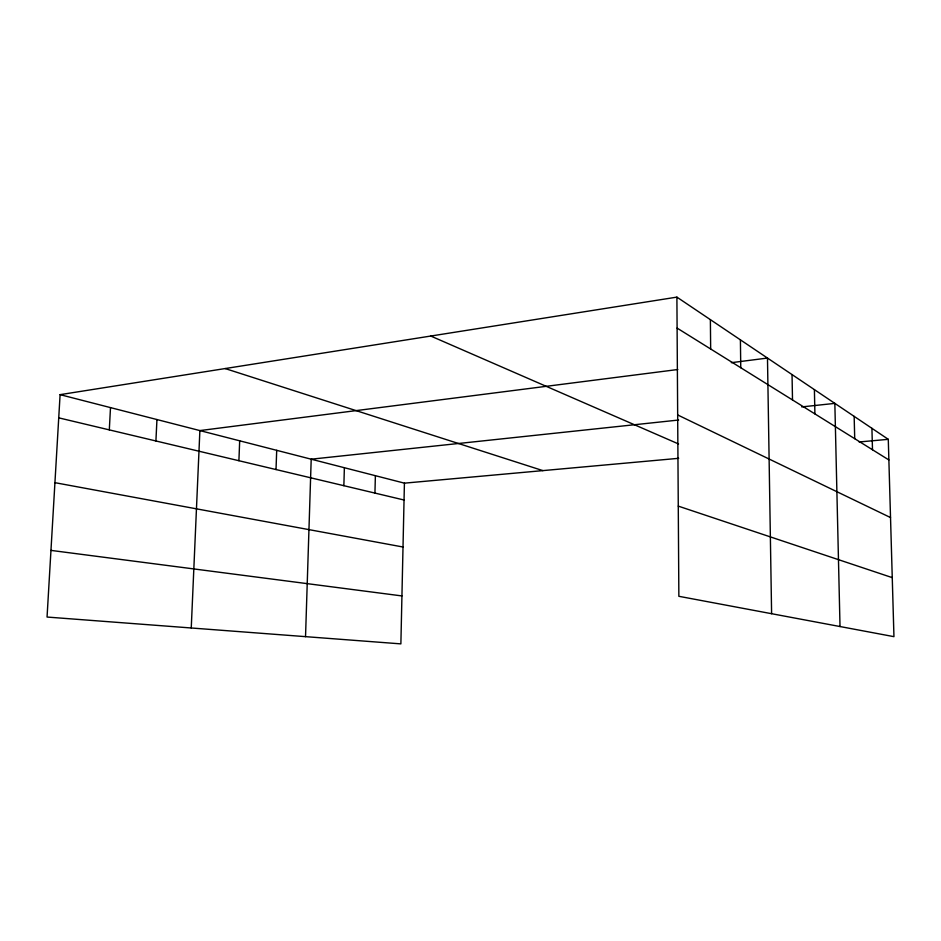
<?xml version="1.0" encoding="UTF-8"?>
<svg xmlns="http://www.w3.org/2000/svg" width="941" height="941" viewBox="0 0 941 941"><rect width="100%" height="100%" fill="white"/><g stroke="black" fill="none" stroke-linecap="round" stroke-linejoin="round"><path stroke-width="1.41" d="M60.095 394.655L404.418 483.156L400.878 643.879L47.05 617.049L60.095 394.655L676.897 297.121L888.28 439.329L893.95 636.657L678.861 596.3L676.897 297.121M374.941 493.096L375.377 475.687M343.865 485.697L344.371 467.724M305.531 636.657L311.2 459.196L678.661 420.027M276.019 469.547L276.701 450.327M238.908 460.714L239.684 440.811M191.246 627.988L199.88 430.578L677.779 369.519M155.912 440.964L156.947 419.545M109.309 429.884L110.497 407.606M731.333 362.685L767.48 358.062L771.608 613.708M801.744 406.912L834.843 403.383L840.019 626.541M404.418 483.156L678.684 458.314M859.109 441.976L888.28 439.329M50.955 550.391L401.936 595.935M54.931 482.674L403.019 547.015M58.73 417.851L404.054 500.012M225.146 368.554L542.886 470.618M678.273 506.117L892.256 577.633M430.766 336.043L678.567 443.964M677.673 414.946L890.527 517.562M677.097 328.091L888.88 459.961M871.919 428.32L872.495 449.763M854.157 416.369L854.722 438.694M814.4 389.621L814.906 413.899M792.04 374.577L792.51 399.96M740.402 339.842L740.767 367.743M710.373 319.646L710.667 348.993"/></g></svg>
